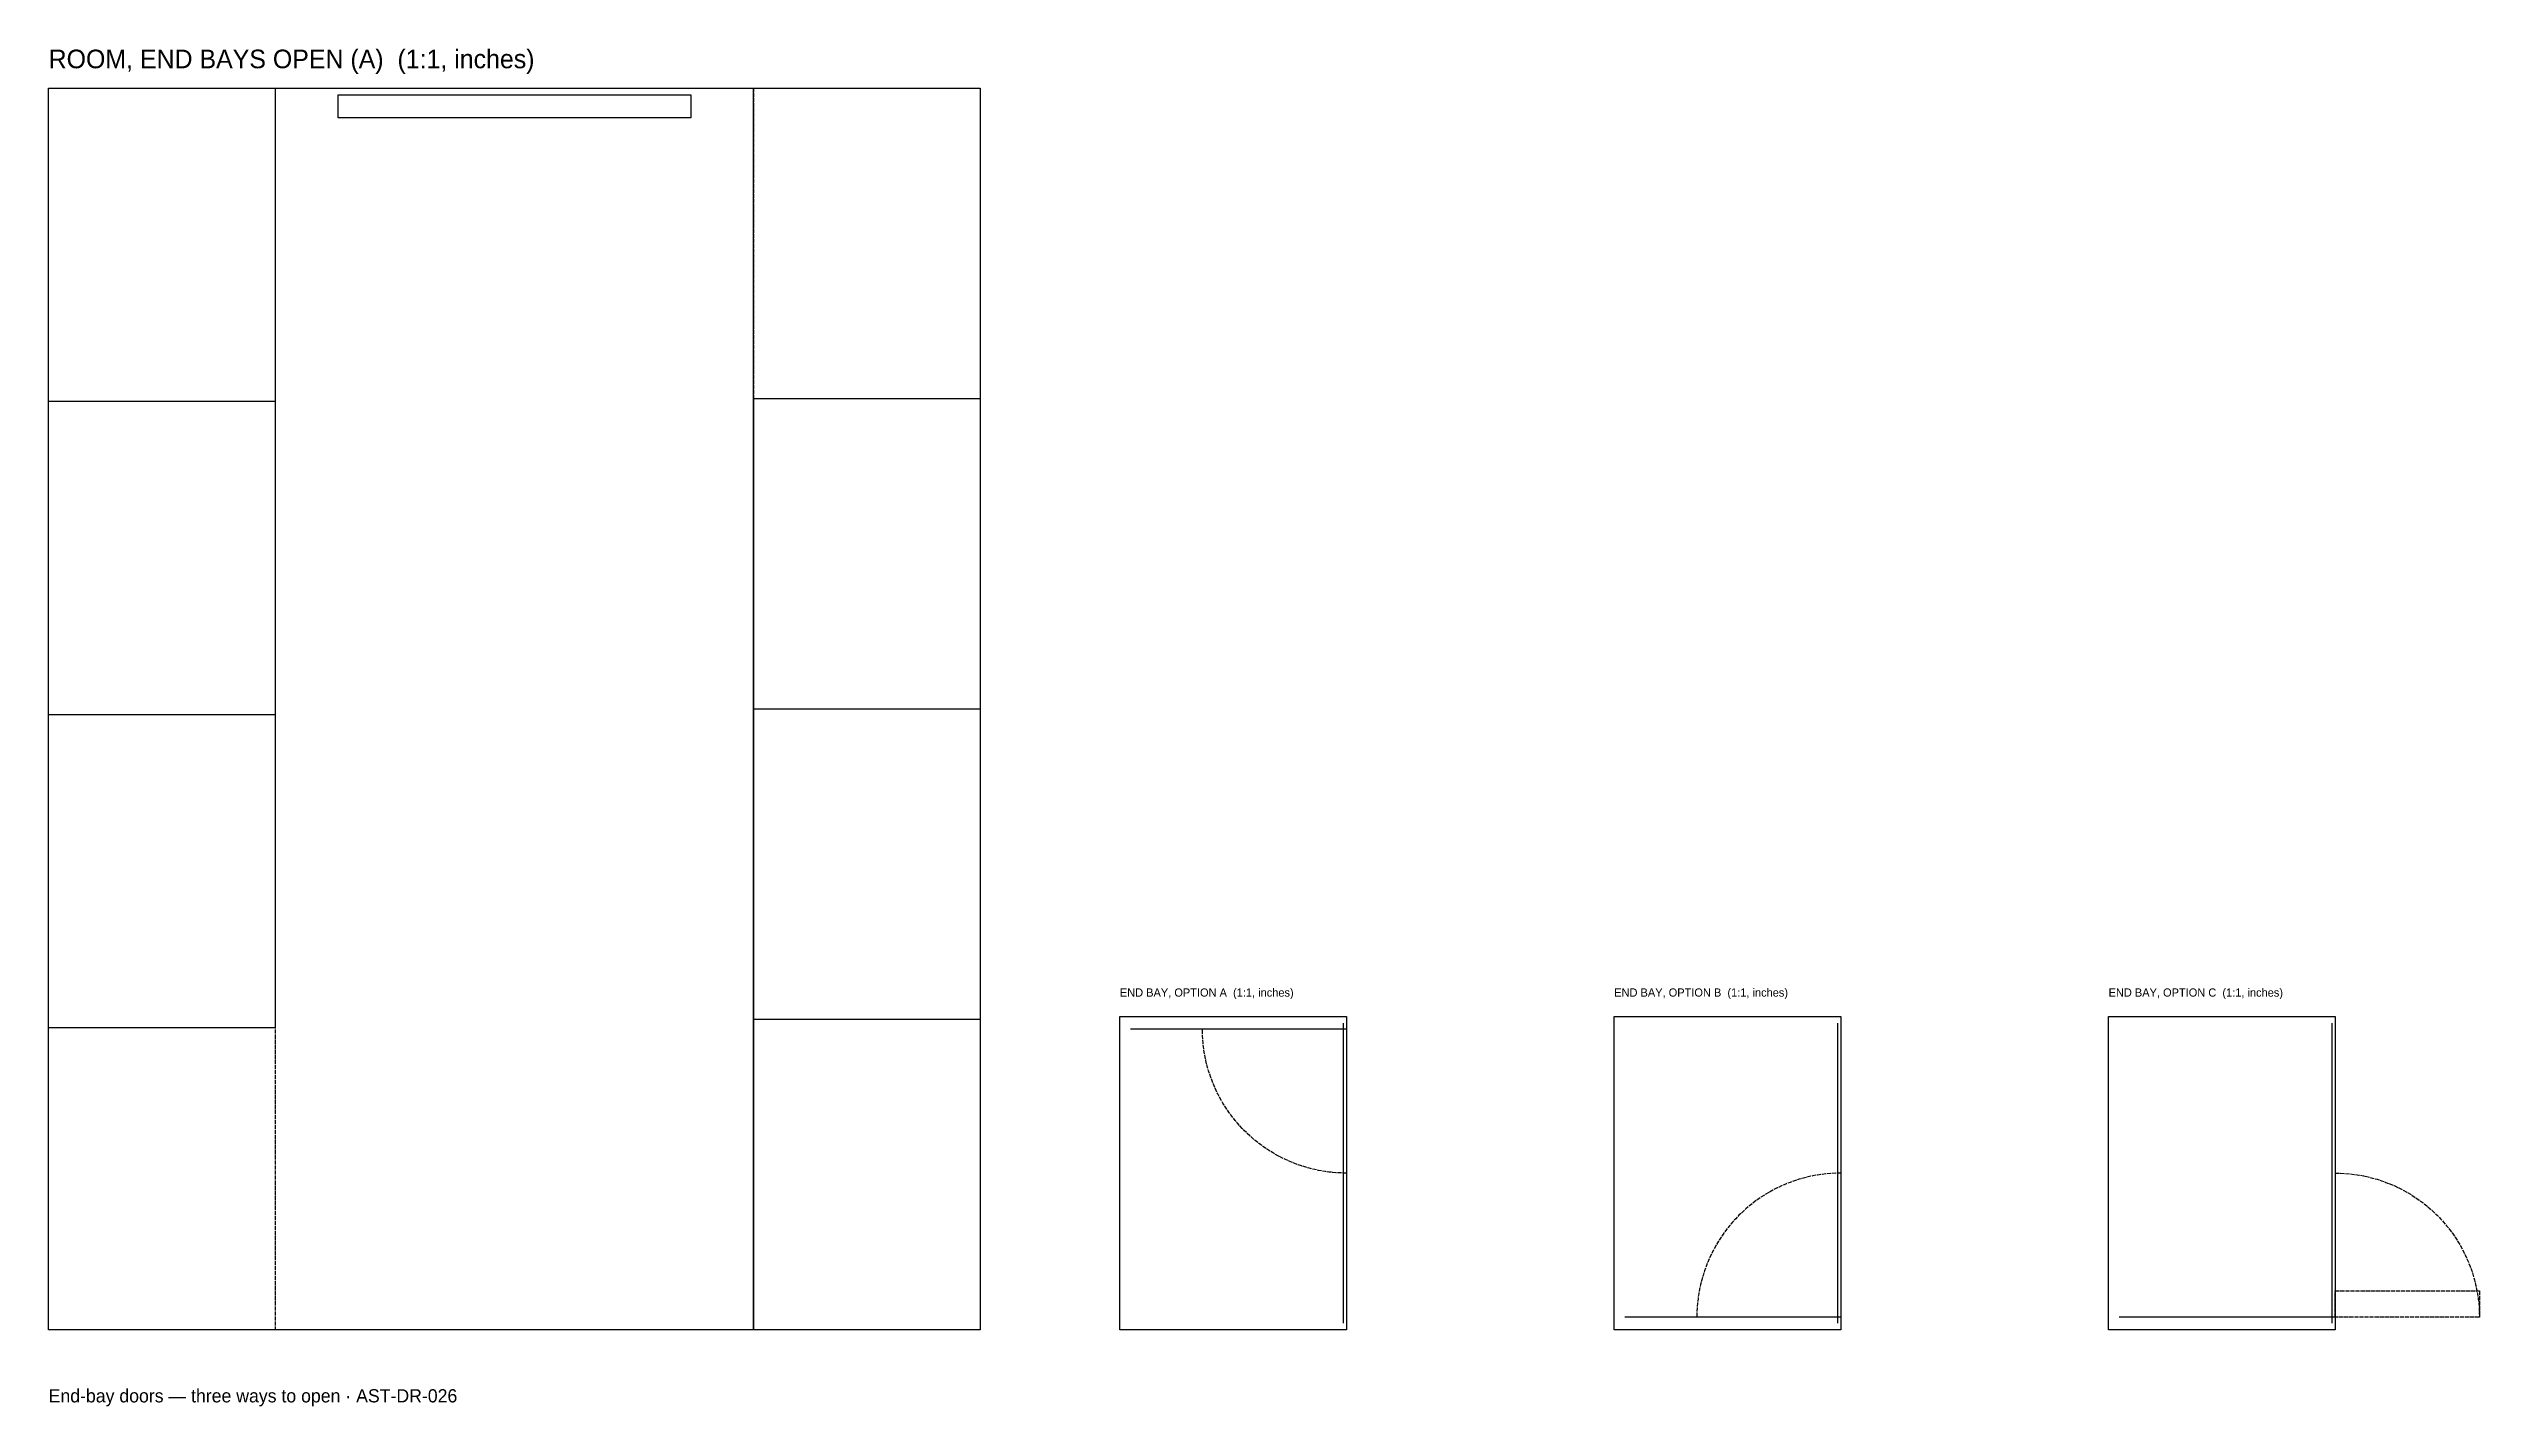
# Model space of a CAD drawing. Header units: inches. Extents: x 0 to 290, y -9 to 153.
import ezdxf

# ---------------------------------------------------------------- set-up
doc = ezdxf.new("R2010")
doc.units = ezdxf.units.IN
doc.header["$MEASUREMENT"] = 0
doc.linetypes.add('DASHED', pattern=[0.6, 0.5, -0.1])
for name, color, linetype in [('End bay- option A', 7, 'Continuous'), ('End bay- option B', 7, 'Continuous'), ('End bay- option C', 7, 'Continuous'), ('Room- end bays open (A)', 7, 'Continuous')]:
    doc.layers.add(name, color=color, linetype=linetype)

msp = doc.modelspace()

# ---------------------------------------------------------------- linework, layer by layer
at = {"layer": 'End bay- option A'}
for p, q in [((154.64, 35.84), (128.89, 35.84)), ((154.25, 36.55), (154.25, 0.79))]:
    msp.add_line(p, q, dxfattribs=at)
at = {"layer": 'End bay- option A', "linetype": 'DASHED'}
msp.add_line((154.64, 37.34), (154.64, 0), dxfattribs=at)
at = {"layer": 'End bay- option A'}
msp.add_lwpolyline([(127.63, 37.34), (154.64, 37.34), (154.64, 0), (127.63, 0), (127.63, 37.34)], dxfattribs=at)
at = {"layer": 'End bay- option A', "linetype": 'DASHED'}
msp.add_open_spline([(154.64, 18.67), (152.38, 18.67), (150.15, 19.11), (148.07, 19.97), (145.98, 20.84), (144.09, 22.1), (142.5, 23.7), (140.9, 25.29), (139.64, 27.18), (138.77, 29.27), (137.91, 31.35), (137.47, 33.58), (137.47, 35.84)], degree=3, knots=[0, 0, 0, 0, 1, 1, 1, 2, 2, 2, 3, 3, 3, 4, 4, 4, 4], dxfattribs=at)
at = {"layer": 'End bay- option B'}
for p, q in [((213.14, 36.55), (213.14, 0.79)), ((213.54, 1.5), (187.79, 1.5))]:
    msp.add_line(p, q, dxfattribs=at)
at = {"layer": 'End bay- option B', "linetype": 'DASHED'}
msp.add_line((213.54, 37.34), (213.54, 0), dxfattribs=at)
at = {"layer": 'End bay- option B'}
msp.add_lwpolyline([(186.53, 37.34), (213.54, 37.34), (213.54, 0), (186.53, 0), (186.53, 37.34)], dxfattribs=at)
at = {"layer": 'End bay- option B', "linetype": 'DASHED'}
msp.add_open_spline([(213.54, 18.67), (210.52, 18.67), (207.56, 17.87), (204.95, 16.37), (202.34, 14.86), (200.17, 12.69), (198.67, 10.08), (197.16, 7.47), (196.37, 4.51), (196.37, 1.5)], degree=3, knots=[0, 0, 0, 0, 1, 1, 1, 2, 2, 2, 3, 3, 3, 3], dxfattribs=at)
at = {"layer": 'End bay- option C'}
for p, q in [((272.04, 36.55), (272.04, 0.79)), ((272.44, 1.5), (246.69, 1.5))]:
    msp.add_line(p, q, dxfattribs=at)
at = {"layer": 'End bay- option C', "linetype": 'DASHED'}
msp.add_line((272.44, 37.34), (272.44, 0), dxfattribs=at)
at = {"layer": 'End bay- option C'}
msp.add_lwpolyline([(245.43, 37.34), (272.44, 37.34), (272.44, 0), (245.43, 0), (245.43, 37.34)], dxfattribs=at)
at = {"layer": 'End bay- option C', "linetype": 'DASHED'}
msp.add_lwpolyline([(272.44, 4.65), (289.61, 4.65), (289.61, 1.5), (272.44, 1.5), (272.44, 4.65)], dxfattribs=at)
msp.add_open_spline([(272.44, 18.67), (275.45, 18.67), (278.41, 17.87), (281.02, 16.37), (283.63, 14.86), (285.8, 12.69), (287.31, 10.08), (288.81, 7.47), (289.61, 4.51), (289.61, 1.5)], degree=3, knots=[0, 0, 0, 0, 1, 1, 1, 2, 2, 2, 3, 3, 3, 3], dxfattribs=at)
at = {"layer": 'Room- end bays open (A)', "linetype": 'DASHED'}
for p, q in [((27.01, 147.99), (27.01, 0)), ((83.98, 147.99), (83.98, 0))]:
    msp.add_line(p, q, dxfattribs=at)
at = {"layer": 'Room- end bays open (A)'}
for p, q in [((0, 110.66), (27.01, 110.66)), ((27.01, 110.66), (27.01, 35.98)), ((83.98, 110.99), (110.98, 110.99)), ((83.98, 110.99), (83.98, 0)), ((0, 73.32), (27.01, 73.32)), ((83.98, 74), (110.98, 74)), ((83.98, 37), (110.98, 37))]:
    msp.add_line(p, q, dxfattribs=at)
for points in [[(0, 147.99), (110.98, 147.99), (110.98, 0), (0, 0), (0, 147.99)], [(0, 147.99), (27.01, 147.99), (27.01, 35.98), (0, 35.98), (0, 147.99)], [(83.98, 147.99), (110.98, 147.99), (110.98, 0), (83.98, 0), (83.98, 147.99)], [(34.49, 147.2), (76.5, 147.2), (76.5, 144.45), (34.49, 144.45), (34.49, 147.2)]]:
    msp.add_lwpolyline(points, dxfattribs=at)

# ---------------------------------------------------------------- texts
at = {"layer": 'LABELS'}
for s, height, p in [('ROOM, END BAYS OPEN (A)  (1:1, inches)', 2.2197, (0, 150.35)), ('END BAY, OPTION A  (1:1, inches)', 0.9811, (127.63, 39.7)), ('END BAY, OPTION B  (1:1, inches)', 0.9811, (186.53, 39.7)), ('END BAY, OPTION C  (1:1, inches)', 0.9811, (245.43, 39.7)), ('End-bay doors — three ways to open · AST-DR-026', 1.5748, (0, -8.66))]:
    msp.add_text(s, height=height, dxfattribs=at).set_placement(p)

doc.saveas('drawing.dxf')
